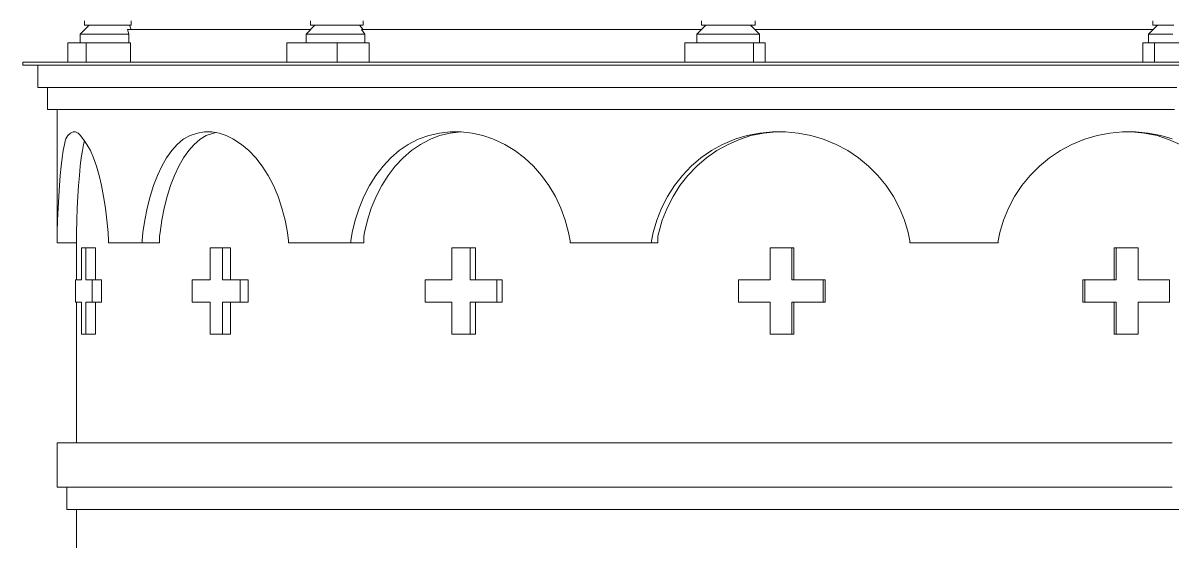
# Model space of a CAD drawing. Header units: millimetres. Extents: x -4890 to 184123, y 36 to 148549.
# Drawn here: x 83230 to 90980, y 128955 to 132454 of the extents above; entities that cross this region are included whole.
import ezdxf

# ---------------------------------------------------------------- set-up
doc = ezdxf.new("R2010")
doc.units = ezdxf.units.MM
doc.layers.add('Wall_Satelit', color=253, linetype='Continuous', lineweight=5)

msp = doc.modelspace()

# ---------------------------------------------------------------- linework, layer by layer
at = {"layer": 'Wall_Satelit'}
for p, q in [((83645.5, 132439), (83645.5, 132469)), ((83958.3, 132439), (83958.3, 132469)), ((85169.1, 132439), (85169.1, 132469)), ((85524.2, 132439), (85524.2, 132469)), ((87806, 132439), (87806, 132469)), ((88167.6, 132439), (88167.6, 132469)), ((90851.8, 132439), (90851.8, 132469)), ((83615.4, 132379), (83675.6, 132439)), ((83615.4, 132319), (83615.4, 132379)), ((83615.4, 132379), (83618.1, 132379)), ((83618.1, 132379), (83628.8, 132379)), ((83628.8, 132379), (83647.1, 132379)), ((83645.5, 132439), (83647.8, 132439)), ((83647.1, 132379), (83672.3, 132379)), ((83647.8, 132439), (83657, 132439)), ((83657, 132439), (83672.7, 132439)), ((83672.3, 132379), (83703.4, 132379)), ((83672.7, 132439), (83694.3, 132439)), ((83694.3, 132439), (83720.9, 132439)), ((83703.4, 132379), (83739.2, 132379)), ((83720.9, 132439), (83751.6, 132439)), ((83739.2, 132379), (83778.4, 132379)), ((83751.6, 132439), (83785.2, 132439)), ((83778.4, 132379), (83819.4, 132379)), ((83785.2, 132439), (83820.4, 132439)), ((83819.4, 132379), (83860.7, 132379)), ((83820.4, 132439), (83855.7, 132439)), ((83855.7, 132439), (83890, 132439)), ((83860.7, 132379), (83900.6, 132379)), ((83890, 132439), (83921.8, 132439)), ((83900.6, 132379), (83937.7, 132379)), ((83921.8, 132439), (83949.9, 132439)), ((83933.6, 132409), (84023.3, 132409)), ((83942.9, 132379), (83933.6, 132409)), ((83937.7, 132379), (83942.9, 132379)), ((83942.9, 132319), (83942.9, 132379)), ((83958.3, 132409), (83948, 132439)), ((83949.9, 132439), (83958.3, 132439)), ((84023.3, 132409), (84242.1, 132409)), ((84242.1, 132409), (84511.7, 132409)), ((84511.7, 132409), (84829.4, 132409)), ((84829.4, 132409), (85169.1, 132409)), ((85139.1, 132379), (85199.1, 132439)), ((85139.1, 132319), (85139.1, 132379)), ((85139.1, 132379), (85147.2, 132379)), ((85147.2, 132379), (85163, 132379)), ((85163, 132379), (85186, 132379)), ((85169.1, 132439), (85176.1, 132439)), ((85176.1, 132439), (85189.6, 132439)), ((85186, 132379), (85215.3, 132379)), ((85189.6, 132439), (85209.3, 132439)), ((85209.3, 132439), (85234.4, 132439)), ((85215.3, 132379), (85249.7, 132379)), ((85234.4, 132439), (85263.9, 132439)), ((85249.7, 132379), (85287.9, 132379)), ((85263.9, 132439), (85296.6, 132439)), ((85287.9, 132379), (85328.5, 132379)), ((85296.6, 132439), (85331.4, 132439)), ((85328.5, 132379), (85369.8, 132379)), ((85331.4, 132439), (85366.9, 132439)), ((85366.9, 132439), (85401.6, 132439)), ((85369.8, 132379), (85410.4, 132379)), ((85401.6, 132439), (85434.4, 132439)), ((85410.4, 132379), (85448.6, 132379)), ((85434.4, 132439), (85463.9, 132439)), ((85448.6, 132379), (85483, 132379)), ((85463.9, 132439), (85489, 132439)), ((85483, 132379), (85512.3, 132379)), ((85489, 132439), (85508.7, 132439)), ((85524.2, 132409), (85498.7, 132439)), ((85508.7, 132439), (85522.2, 132439)), ((85512.3, 132379), (85535.2, 132379)), ((85513.4, 132409), (85596.5, 132409)), ((85536.3, 132379), (85513.4, 132409)), ((85522.2, 132439), (85524.2, 132439)), ((85535.2, 132379), (85536.3, 132379)), ((85536.3, 132319), (85536.3, 132379)), ((85596.5, 132409), (86038.5, 132409)), ((86038.5, 132409), (86514, 132409)), ((86514, 132409), (87018.3, 132409)), ((87018.3, 132409), (87546.6, 132409)), ((87546.6, 132409), (87806, 132409)), ((87775.9, 132379), (87836.2, 132439)), ((87775.9, 132319), (87775.9, 132379)), ((87775.9, 132379), (87781.3, 132379)), ((87781.3, 132379), (87794.6, 132379)), ((87794.6, 132379), (87815.3, 132379)), ((87806, 132439), (87810.7, 132439)), ((87810.7, 132439), (87822.1, 132439)), ((87815.3, 132379), (87842.6, 132379)), ((87822.1, 132439), (87839.8, 132439)), ((87839.8, 132439), (87863.2, 132439)), ((87842.6, 132379), (87875.4, 132379)), ((87863.2, 132439), (87891.3, 132439)), ((87875.4, 132379), (87912.5, 132379)), ((87891.3, 132439), (87923.1, 132439)), ((87912.5, 132379), (87952.4, 132379)), ((87923.1, 132439), (87957.3, 132439)), ((87952.4, 132379), (87993.7, 132379)), ((87957.3, 132439), (87992.7, 132439)), ((87992.7, 132439), (88027.9, 132439)), ((87993.7, 132379), (88034.7, 132379)), ((88027.9, 132439), (88061.5, 132439)), ((88034.7, 132379), (88073.9, 132379)), ((88061.5, 132439), (88092.2, 132439)), ((88073.9, 132379), (88109.7, 132379)), ((88092.2, 132439), (88118.8, 132439)), ((88109.7, 132379), (88140.8, 132379)), ((88118.8, 132439), (88140.4, 132439)), ((88137.5, 132439), (88197.7, 132379)), ((88140.4, 132439), (88156.1, 132439)), ((88140.8, 132379), (88166, 132379)), ((88156.1, 132439), (88165.3, 132439)), ((88165.3, 132439), (88167.6, 132439)), ((88166, 132379), (88184.3, 132379)), ((88167.6, 132409), (88654.7, 132409)), ((88184.3, 132379), (88195, 132379)), ((88195, 132379), (88197.7, 132379)), ((88197.7, 132319), (88197.7, 132379)), ((88654.7, 132409), (89223.8, 132409)), ((89223.8, 132409), (89795.6, 132409)), ((89795.6, 132409), (90364.7, 132409)), ((90364.7, 132409), (90851.8, 132409)), ((90821.6, 132379), (90881.9, 132439)), ((90821.6, 132319), (90821.6, 132379)), ((90821.6, 132379), (90824.3, 132379)), ((90824.3, 132379), (90835, 132379)), ((90835, 132379), (90853.3, 132379)), ((90851.8, 132439), (90854.1, 132439)), ((90853.3, 132379), (90878.5, 132379)), ((90854.1, 132439), (90863.3, 132439)), ((90863.3, 132439), (90878.9, 132439)), ((90878.5, 132379), (90909.6, 132379)), ((90878.9, 132439), (90900.5, 132439)), ((90900.5, 132439), (90927.2, 132439)), ((90909.6, 132379), (90945.4, 132379)), ((90927.2, 132439), (90957.9, 132439)), ((90945.4, 132379), (90984.6, 132379)), ((90957.9, 132439), (90991.5, 132439)), ((83532.3, 132189), (83532.3, 132319)), ((83532.3, 132319), (83656.6, 132319)), ((83656.6, 132319), (83954.7, 132319)), ((83656.6, 132189), (83656.6, 132319)), ((83954.7, 132189), (83954.7, 132319)), ((85009.7, 132189), (85009.7, 132319)), ((85009.7, 132319), (85349.1, 132319)), ((85349.1, 132189), (85349.1, 132319)), ((85349.1, 132319), (85564, 132319)), ((85564, 132189), (85564, 132319)), ((87692.9, 132319), (88156.5, 132319)), ((87692.9, 132189), (87692.9, 132319)), ((88156.5, 132189), (88156.5, 132319)), ((88156.5, 132319), (88236, 132319)), ((88236, 132189), (88236, 132319)), ((90783.3, 132319), (90862.8, 132319)), ((90783.3, 132189), (90783.3, 132319)), ((90862.8, 132189), (90862.8, 132319)), ((90862.8, 132319), (91326.5, 132319)), ((83229.7, 132189), (83290.2, 132189)), ((83229.7, 132169), (83229.7, 132189)), ((83229.7, 132169), (83290.2, 132169)), ((83290.2, 132189), (83410.5, 132189)), ((83290.2, 132169), (83410.5, 132169)), ((83329.7, 132019), (83329.7, 132169)), ((83410.5, 132189), (83589.6, 132189)), ((83410.5, 132169), (83589.6, 132169)), ((83589.6, 132189), (83825.8, 132189)), ((83589.6, 132169), (83825.8, 132169)), ((83825.8, 132189), (84116.6, 132189)), ((83825.8, 132169), (84116.6, 132169)), ((84116.6, 132189), (84459.4, 132189)), ((84116.6, 132169), (84459.4, 132169)), ((84459.4, 132189), (84850.9, 132189)), ((84459.4, 132169), (84850.9, 132169)), ((84850.9, 132189), (85287.2, 132189)), ((84850.9, 132169), (85287.2, 132169)), ((85287.2, 132189), (85764.2, 132189)), ((85287.2, 132169), (85764.2, 132169)), ((85764.2, 132189), (86277.2, 132189)), ((85764.2, 132169), (86277.2, 132169)), ((86277.2, 132189), (86821.4, 132189)), ((86277.2, 132169), (86821.4, 132169)), ((86821.4, 132189), (87391.5, 132189)), ((86821.4, 132169), (87391.5, 132169)), ((87391.5, 132189), (87981.9, 132189)), ((87391.5, 132169), (87981.9, 132169)), ((87981.9, 132189), (88587.1, 132189)), ((87981.9, 132169), (88587.1, 132169)), ((88587.1, 132189), (89201.2, 132189)), ((88587.1, 132169), (89201.2, 132169)), ((89201.2, 132189), (89818.2, 132189)), ((89201.2, 132169), (89818.2, 132169)), ((89818.2, 132189), (90432.3, 132189)), ((89818.2, 132169), (90432.3, 132169)), ((90432.3, 132189), (91037.4, 132189)), ((90432.3, 132169), (91037.4, 132169)), ((83329.7, 132019), (83389.2, 132019)), ((83389.2, 132019), (83507.6, 132019)), ((83394.7, 131869), (83394.7, 132019)), ((83507.6, 132019), (83683.9, 132019)), ((83683.9, 132019), (83916.3, 132019)), ((83916.3, 132019), (84202.5, 132019)), ((84202.5, 132019), (84539.9, 132019)), ((84539.9, 132019), (84925.1, 132019)), ((84925.1, 132019), (85354.4, 132019)), ((85354.4, 132019), (85823.8, 132019)), ((85823.8, 132019), (86328.7, 132019)), ((86328.7, 132019), (86864.2, 132019)), ((86864.2, 132019), (87425.2, 132019)), ((87425.2, 132019), (88006.2, 132019)), ((88006.2, 132019), (88601.8, 132019)), ((88601.8, 132019), (89206.1, 132019)), ((89206.1, 132019), (89813.3, 132019)), ((89813.3, 132019), (90417.6, 132019)), ((90417.6, 132019), (91013.1, 132019)), ((83394.7, 131869), (83453.6, 131869)), ((83453.6, 131869), (83570.8, 131869)), ((83459.7, 130981.7), (83459.7, 131869)), ((83570.8, 131869), (83745.2, 131869)), ((83745.2, 131869), (83975.1, 131869)), ((83975.1, 131869), (84258.3, 131869)), ((84258.3, 131869), (84592.1, 131869)), ((84592.1, 131869), (84973.3, 131869)), ((84973.3, 131869), (85398.1, 131869)), ((85398.1, 131869), (85862.6, 131869)), ((85862.6, 131869), (86362.1, 131869)), ((86362.1, 131869), (86892, 131869)), ((86892, 131869), (87447.1, 131869)), ((87447.1, 131869), (88022.1, 131869)), ((88022.1, 131869), (88611.3, 131869)), ((88611.3, 131869), (89209.3, 131869)), ((89209.3, 131869), (89810.1, 131869)), ((89810.1, 131869), (90408, 131869)), ((90408, 131869), (90997.3, 131869)), ((83517.9, 131671.3), (83533.2, 131693.1)), ((83533.2, 131693.1), (83550.1, 131710.3)), ((83550.1, 131710.3), (83567.3, 131719)), ((83567.3, 131719), (83584.5, 131719)), ((83584.5, 131719), (83601.7, 131710.3)), ((83618.6, 131693.1), (83601.7, 131710.3)), ((83633.9, 131671.3), (83618.6, 131693.1)), ((84314.2, 131671.3), (84357.6, 131693.1)), ((84357.6, 131693.1), (84405.8, 131710.3)), ((84405.8, 131710.3), (84454.7, 131719)), ((84425.8, 131669.3), (84465.7, 131693.1)), ((84454.7, 131719), (84503.8, 131719)), ((84465.7, 131693.1), (84513.9, 131710.3)), ((84503.8, 131719), (84552.7, 131710.3)), ((84513.9, 131710.3), (84533.3, 131713.8)), ((84552.7, 131710.3), (84600.9, 131693.1)), ((84600.9, 131693.1), (84644.4, 131671.3)), ((85901.3, 131671.3), (85966.4, 131693.1)), ((85966.4, 131693.1), (86038.5, 131710.3)), ((85978.9, 131669.3), (86038.6, 131693.1)), ((86038.5, 131710.3), (86111.7, 131719)), ((86038.6, 131693.1), (86110.8, 131710.3)), ((86110.8, 131710.3), (86183.9, 131719)), ((86111.7, 131719), (86185.2, 131719)), ((86185.2, 131719), (86258.4, 131710.3)), ((86258.4, 131710.3), (86330.5, 131693.1)), ((86330.5, 131693.1), (86395.6, 131671.3)), ((88037.9, 131671.3), (88114.6, 131693.1)), ((88069.5, 131669.3), (88140, 131693.1)), ((88114.6, 131693.1), (88199.7, 131710.3)), ((88140, 131693.1), (88225.1, 131710.3)), ((88199.7, 131710.3), (88286, 131719)), ((88225.1, 131710.3), (88311.4, 131719)), ((88286, 131719), (88372.7, 131719)), ((88372.7, 131719), (88459.1, 131710.3)), ((88459.1, 131710.3), (88544.1, 131693.1)), ((88544.1, 131693.1), (88620.9, 131671.3)), ((90398.5, 131671.3), (90475.2, 131693.1)), ((90475.2, 131693.1), (90560.3, 131710.3)), ((90560.3, 131710.3), (90646.6, 131719)), ((90646.6, 131719), (90733.3, 131719)), ((90708, 131719), (90794.3, 131710.3)), ((90733.3, 131719), (90819.6, 131710.3)), ((90794.3, 131710.3), (90879.3, 131693.1)), ((90819.6, 131710.3), (90904.7, 131693.1)), ((90879.3, 131693.1), (90949.9, 131669.3)), ((90904.7, 131693.1), (90981.5, 131671.3)), ((83501, 131591.9), (83508.7, 131633.6)), ((83508.7, 131633.6), (83516.7, 131667.4)), ((83516.7, 131667.4), (83517.9, 131671.3)), ((83630.4, 131591.9), (83638.1, 131633.6)), ((83637.6, 131667.4), (83633.9, 131671.3)), ((83661.3, 131633.6), (83637.6, 131667.4)), ((83638.1, 131633.6), (83643.9, 131658.4)), ((83684, 131591.9), (83661.3, 131633.6)), ((84232.9, 131591.9), (84269.6, 131633.6)), ((84269.6, 131633.6), (84308.1, 131667.4)), ((84308.1, 131667.4), (84314.2, 131671.3)), ((84347.5, 131591.9), (84384.3, 131633.6)), ((84384.3, 131633.6), (84422.8, 131667.4)), ((84422.8, 131667.4), (84425.8, 131669.3)), ((84644.4, 131671.3), (84652.5, 131667.4)), ((84652.5, 131667.4), (84704.3, 131633.6)), ((84704.3, 131633.6), (84753.8, 131591.9)), ((85768.1, 131591.9), (85828.3, 131633.6)), ((85828.3, 131633.6), (85891.5, 131667.4)), ((85850.5, 131591.9), (85910.8, 131633.6)), ((85891.5, 131667.4), (85901.3, 131671.3)), ((85910.8, 131633.6), (85974, 131667.4)), ((85974, 131667.4), (85978.9, 131669.3)), ((86395.6, 131671.3), (86406.8, 131667.4)), ((86406.8, 131667.4), (86478.9, 131633.6)), ((86478.9, 131633.6), (86547.7, 131591.9)), ((87872.9, 131591.9), (87947.5, 131633.6)), ((87910.6, 131591.9), (87985.2, 131633.6)), ((87947.5, 131633.6), (88025.7, 131667.4)), ((87985.2, 131633.6), (88063.4, 131667.4)), ((88025.7, 131667.4), (88037.9, 131671.3)), ((88063.4, 131667.4), (88069.5, 131669.3)), ((88620.9, 131671.3), (88633.6, 131667.4)), ((88633.6, 131667.4), (88714.9, 131633.6)), ((88714.9, 131633.6), (88792.5, 131591.9)), ((90226.9, 131591.9), (90304.5, 131633.6)), ((90304.5, 131633.6), (90385.8, 131667.4)), ((90385.8, 131667.4), (90398.5, 131671.3)), ((90949.9, 131669.3), (90955.9, 131667.4)), ((90955.9, 131667.4), (91034.1, 131633.6)), ((83487.1, 131486.7), (83493.8, 131542.8)), ((83493.8, 131542.8), (83501, 131591.9)), ((83616.5, 131486.7), (83623.2, 131542.8)), ((83623.2, 131542.8), (83630.4, 131591.9)), ((83705.3, 131542.8), (83684, 131591.9)), ((83725.1, 131486.7), (83705.3, 131542.8)), ((84166, 131486.7), (84198.2, 131542.8)), ((84198.2, 131542.8), (84232.9, 131591.9)), ((84280.6, 131486.7), (84312.9, 131542.8)), ((84312.9, 131542.8), (84347.5, 131591.9)), ((84800.4, 131542.8), (84753.8, 131591.9)), ((84843.8, 131486.7), (84800.4, 131542.8)), ((85658.4, 131486.7), (85711.2, 131542.8)), ((85711.2, 131542.8), (85768.1, 131591.9)), ((85740.9, 131486.7), (85793.7, 131542.8)), ((85793.7, 131542.8), (85850.5, 131591.9)), ((86547.7, 131591.9), (86612.5, 131542.8)), ((86612.5, 131542.8), (86672.8, 131486.7)), ((87737.1, 131486.7), (87802.5, 131542.8)), ((87774.8, 131486.7), (87840.3, 131542.8)), ((87802.5, 131542.8), (87872.9, 131591.9)), ((87840.3, 131542.8), (87910.6, 131591.9)), ((88792.5, 131591.9), (88865.6, 131542.8)), ((88865.6, 131542.8), (88933.7, 131486.7)), ((90085.7, 131486.7), (90153.7, 131542.8)), ((90153.7, 131542.8), (90226.9, 131591.9)), ((83481, 131424.1), (83487.1, 131486.7)), ((83610.4, 131424.1), (83616.5, 131486.7)), ((83743.3, 131424.1), (83725.1, 131486.7)), ((84136.5, 131424.1), (84166, 131486.7)), ((84251.2, 131424.1), (84280.6, 131486.7)), ((84883.5, 131424.1), (84843.8, 131486.7)), ((85610.1, 131424.1), (85658.4, 131486.7)), ((85692.5, 131424.1), (85740.9, 131486.7)), ((86727.9, 131424.1), (86672.8, 131486.7)), ((87677.3, 131424.1), (87737.1, 131486.7)), ((87715, 131424.1), (87774.8, 131486.7)), ((88995.9, 131424.1), (88933.7, 131486.7)), ((90023.4, 131424.1), (90085.7, 131486.7)), ((83475.5, 131355.8), (83481, 131424.1)), ((83604.9, 131355.8), (83610.4, 131424.1)), ((83759.6, 131355.8), (83743.3, 131424.1)), ((84110.1, 131355.8), (84136.5, 131424.1)), ((84224.7, 131355.8), (84251.2, 131424.1)), ((84919.1, 131355.8), (84883.5, 131424.1)), ((85566.7, 131355.8), (85610.1, 131424.1)), ((85649.2, 131355.8), (85692.5, 131424.1)), ((86777.4, 131355.8), (86727.9, 131424.1)), ((87623.6, 131355.8), (87677.3, 131424.1)), ((87661.3, 131355.8), (87715, 131424.1)), ((89051.7, 131355.8), (88995.9, 131424.1)), ((89967.6, 131355.8), (90023.4, 131424.1)), ((83470.7, 131282.3), (83475.5, 131355.8)), ((83600.1, 131282.3), (83604.9, 131355.8)), ((83773.8, 131282.3), (83759.6, 131355.8)), ((84086.9, 131282.3), (84110.1, 131355.8)), ((84201.6, 131282.3), (84224.7, 131355.8)), ((84950.2, 131282.3), (84919.1, 131355.8)), ((85528.7, 131282.3), (85566.7, 131355.8)), ((85611.2, 131282.3), (85649.2, 131355.8)), ((86820.7, 131282.3), (86777.4, 131355.8)), ((87576.6, 131282.3), (87623.6, 131355.8)), ((87614.3, 131282.3), (87661.3, 131355.8)), ((89100.6, 131282.3), (89051.7, 131355.8)), ((89918.7, 131282.3), (89967.6, 131355.8)), ((83466.6, 131204.3), (83470.7, 131282.3)), ((83596, 131204.3), (83600.1, 131282.3)), ((83785.9, 131204.3), (83773.8, 131282.3)), ((84067.3, 131204.3), (84086.9, 131282.3)), ((84181.9, 131204.3), (84201.6, 131282.3)), ((84976.7, 131204.3), (84950.2, 131282.3)), ((85496.5, 131204.3), (85528.7, 131282.3)), ((85579, 131204.3), (85611.2, 131282.3)), ((86857.5, 131204.3), (86820.7, 131282.3)), ((87536.7, 131204.3), (87576.6, 131282.3)), ((87574.4, 131204.3), (87614.3, 131282.3)), ((89142.1, 131204.3), (89100.6, 131282.3)), ((89877.2, 131204.3), (89918.7, 131282.3)), ((83463.3, 131122.6), (83466.6, 131204.3)), ((83592.7, 131122.6), (83596, 131204.3)), ((83795.8, 131122.6), (83785.9, 131204.3)), ((84051.3, 131122.6), (84067.3, 131204.3)), ((84166, 131122.6), (84181.9, 131204.3)), ((84998.1, 131122.6), (84976.7, 131204.3)), ((85470.3, 131122.6), (85496.5, 131204.3)), ((85552.8, 131122.6), (85579, 131204.3)), ((86887.3, 131122.6), (86857.5, 131204.3)), ((87504.3, 131122.6), (87536.7, 131204.3)), ((87542, 131122.6), (87574.4, 131204.3)), ((89175.8, 131122.6), (89142.1, 131204.3)), ((89843.6, 131122.6), (89877.2, 131204.3)), ((83460.8, 131038), (83463.3, 131122.6)), ((83590.1, 131038), (83592.7, 131122.6)), ((83803.2, 131038), (83795.8, 131122.6)), ((84039.2, 131038), (84051.3, 131122.6)), ((84153.9, 131038), (84166, 131122.6)), ((85014.4, 131038), (84998.1, 131122.6)), ((85450.5, 131038), (85470.3, 131122.6)), ((85533, 131038), (85552.8, 131122.6)), ((86910, 131038), (86887.3, 131122.6)), ((87479.7, 131038), (87504.3, 131122.6)), ((87517.5, 131038), (87542, 131122.6)), ((89201.3, 131038), (89175.8, 131122.6)), ((89818, 131038), (89843.6, 131122.6)), ((83459.7, 130981.7), (83460.8, 131038)), ((83589.7, 131013.8), (83590.1, 131038)), ((83589.7, 130969), (83589.7, 131013.8)), ((83806.5, 130981.7), (83803.2, 131038)), ((84033.9, 130981.7), (84039.2, 131038)), ((84151.6, 131013.8), (84153.9, 131038)), ((84151.6, 130969), (84151.6, 131013.8)), ((85021.5, 130981.7), (85014.4, 131038)), ((85441.8, 130981.7), (85450.5, 131038)), ((85529.3, 131013.8), (85533, 131038)), ((85529.3, 130969), (85529.3, 131013.8)), ((86919.8, 130981.7), (86910, 131038)), ((87469, 130981.7), (87479.7, 131038)), ((87512.9, 131013.8), (87517.5, 131038)), ((87512.9, 130969), (87512.9, 131013.8)), ((89212.5, 130981.7), (89201.3, 131038)), ((89806.9, 130981.7), (89818, 131038)), ((83459.7, 130969), (83459.7, 130981.7)), ((83459.7, 130969), (83589.7, 130969)), ((83589.7, 130719.2), (83589.7, 130969)), ((83625, 130935), (83654.3, 130935)), ((83625, 130719.2), (83625, 130935)), ((83654.3, 130935), (83718.1, 130935)), ((83654.3, 130719.2), (83654.3, 130935)), ((83718.1, 130719.2), (83718.1, 130935)), ((83806.5, 130969), (83806.5, 130981.7)), ((83806.5, 130969), (84033.9, 130969)), ((84033.9, 130969), (84033.9, 130981.7)), ((84033.9, 130969), (84151.6, 130969)), ((84491.7, 130935), (84575, 130935)), ((84491.7, 130719.2), (84491.7, 130935)), ((84575, 130935), (84629, 130935)), ((84575, 130719.2), (84575, 130935)), ((84629, 130719.2), (84629, 130935)), ((85021.5, 130969), (85021.5, 130981.7)), ((85021.5, 130969), (85441.8, 130969)), ((85441.8, 130969), (85441.8, 130981.7)), ((85441.8, 130969), (85529.3, 130969)), ((86122.2, 130935), (86246.9, 130935)), ((86122.2, 130719.2), (86122.2, 130935)), ((86246.9, 130935), (86283.1, 130935)), ((86246.9, 130719.2), (86246.9, 130935)), ((86283.1, 130719.2), (86283.1, 130935)), ((86919.8, 130969), (86919.8, 130981.7)), ((86919.8, 130969), (87469, 130969)), ((87469, 130969), (87469, 130981.7)), ((87469, 130969), (87512.9, 130969)), ((88268.5, 130935), (88415.6, 130935)), ((88268.5, 130719.2), (88268.5, 130935)), ((88415.6, 130935), (88428.3, 130935)), ((88415.6, 130719.2), (88415.6, 130935)), ((88428.3, 130719.2), (88428.3, 130935)), ((89212.5, 130969), (89212.5, 130981.7)), ((89212.5, 130969), (89806.9, 130969)), ((89806.9, 130969), (89806.9, 130981.7)), ((90591, 130935), (90603.7, 130935)), ((90591, 130719.2), (90591, 130935)), ((90603.7, 130935), (90750.8, 130935)), ((90603.7, 130719.2), (90603.7, 130935)), ((90750.8, 130719.2), (90750.8, 130935)), ((83582.9, 130719.2), (83625, 130719.2)), ((83582.9, 130569.2), (83582.9, 130719.2)), ((83654.3, 130719.2), (83696.4, 130719.2)), ((83696.4, 130719.2), (83760.2, 130719.2)), ((83696.4, 130569.2), (83696.4, 130719.2)), ((83760.2, 130569.2), (83760.2, 130719.2)), ((84371.8, 130569.2), (84371.8, 130719.2)), ((84371.8, 130719.2), (84491.7, 130719.2)), ((84575, 130719.2), (84694.9, 130719.2)), ((84694.9, 130719.2), (84748.9, 130719.2)), ((84694.9, 130569.2), (84694.9, 130719.2)), ((84748.9, 130569.2), (84748.9, 130719.2)), ((85942.8, 130719.2), (86122.2, 130719.2)), ((85942.8, 130569.2), (85942.8, 130719.2)), ((86246.9, 130719.2), (86426.4, 130719.2)), ((86426.4, 130719.2), (86462.5, 130719.2)), ((86426.4, 130569.2), (86426.4, 130719.2)), ((86462.5, 130569.2), (86462.5, 130719.2)), ((88056.8, 130719.2), (88268.5, 130719.2)), ((88056.8, 130569.2), (88056.8, 130719.2)), ((88415.6, 130719.2), (88627.3, 130719.2)), ((88627.3, 130719.2), (88640, 130719.2)), ((88627.3, 130569.2), (88627.3, 130719.2)), ((88640, 130569.2), (88640, 130719.2)), ((90379.4, 130719.2), (90392, 130719.2)), ((90379.4, 130569.2), (90379.4, 130719.2)), ((90392, 130719.2), (90603.7, 130719.2)), ((90392, 130569.2), (90392, 130719.2)), ((90750.8, 130719.2), (90962.5, 130719.2)), ((90962.5, 130569.2), (90962.5, 130719.2)), ((83582.9, 130569.2), (83625, 130569.2)), ((83589.7, 129619), (83589.7, 130569.2)), ((83625, 130353.3), (83625, 130569.2)), ((83654.3, 130569.2), (83696.4, 130569.2)), ((83654.3, 130353.3), (83654.3, 130569.2)), ((83696.4, 130569.2), (83760.2, 130569.2)), ((83718.1, 130353.3), (83718.1, 130569.2)), ((84371.8, 130569.2), (84491.7, 130569.2)), ((84491.7, 130353.3), (84491.7, 130569.2)), ((84575, 130569.2), (84694.9, 130569.2)), ((84575, 130353.3), (84575, 130569.2)), ((84629, 130353.3), (84629, 130569.2)), ((84694.9, 130569.2), (84748.9, 130569.2)), ((85942.8, 130569.2), (86122.2, 130569.2)), ((86122.2, 130353.3), (86122.2, 130569.2)), ((86246.9, 130569.2), (86426.4, 130569.2)), ((86246.9, 130353.3), (86246.9, 130569.2)), ((86283.1, 130353.3), (86283.1, 130569.2)), ((86426.4, 130569.2), (86462.5, 130569.2)), ((88056.8, 130569.2), (88268.5, 130569.2)), ((88268.5, 130353.3), (88268.5, 130569.2)), ((88415.6, 130569.2), (88627.3, 130569.2)), ((88415.6, 130353.3), (88415.6, 130569.2)), ((88428.3, 130353.3), (88428.3, 130569.2)), ((88627.3, 130569.2), (88640, 130569.2)), ((90379.4, 130569.2), (90392, 130569.2)), ((90392, 130569.2), (90603.7, 130569.2)), ((90591, 130353.3), (90591, 130569.2)), ((90603.7, 130353.3), (90603.7, 130569.2)), ((90750.8, 130569.2), (90962.5, 130569.2)), ((90750.8, 130353.3), (90750.8, 130569.2)), ((83625, 130353.3), (83654.3, 130353.3)), ((83654.3, 130353.3), (83718.1, 130353.3)), ((84491.7, 130353.3), (84575, 130353.3)), ((84575, 130353.3), (84629, 130353.3)), ((86122.2, 130353.3), (86246.9, 130353.3)), ((86246.9, 130353.3), (86283.1, 130353.3)), ((88268.5, 130353.3), (88415.6, 130353.3)), ((88415.6, 130353.3), (88428.3, 130353.3)), ((90591, 130353.3), (90603.7, 130353.3)), ((90603.7, 130353.3), (90750.8, 130353.3)), ((83459.7, 129619), (83517.9, 129619)), ((83459.7, 129319), (83459.7, 129619)), ((83517.9, 129619), (83633.9, 129619)), ((83633.9, 129619), (83806.5, 129619)), ((83806.5, 129619), (84033.9, 129619)), ((84033.9, 129619), (84314.2, 129619)), ((84314.2, 129619), (84644.4, 129619)), ((84644.4, 129619), (85021.5, 129619)), ((85021.5, 129619), (85441.8, 129619)), ((85441.8, 129619), (85901.3, 129619)), ((85901.3, 129619), (86395.6, 129619)), ((86395.6, 129619), (86919.8, 129619)), ((86919.8, 129619), (87469, 129619)), ((87469, 129619), (88037.9, 129619)), ((88037.9, 129619), (88620.9, 129619)), ((88620.9, 129619), (89212.5, 129619)), ((89212.5, 129619), (89806.9, 129619)), ((89806.9, 129619), (90398.5, 129619)), ((90398.5, 129619), (90981.5, 129619)), ((83459.7, 129319), (83517.9, 129319)), ((83517.9, 129319), (83633.9, 129319)), ((83524.7, 129169), (83524.7, 129319)), ((83633.9, 129319), (83806.5, 129319)), ((83806.5, 129319), (84033.9, 129319)), ((84033.9, 129319), (84314.2, 129319)), ((84314.2, 129319), (84644.4, 129319)), ((84644.4, 129319), (85021.5, 129319)), ((85021.5, 129319), (85441.8, 129319)), ((85441.8, 129319), (85901.3, 129319)), ((85901.3, 129319), (86395.6, 129319)), ((86395.6, 129319), (86919.8, 129319)), ((86919.8, 129319), (87469, 129319)), ((87469, 129319), (88037.9, 129319)), ((88037.9, 129319), (88620.9, 129319)), ((88620.9, 129319), (89212.5, 129319)), ((89212.5, 129319), (89806.9, 129319)), ((89806.9, 129319), (90398.5, 129319)), ((90398.5, 129319), (90981.5, 129319)), ((83524.7, 129169), (83582.3, 129169)), ((83582.3, 129169), (83697, 129169)), ((83589.7, 128739), (83589.7, 129169)), ((83697, 129169), (83867.7, 129169)), ((83867.7, 129169), (84092.8, 129169)), ((84092.8, 129169), (84370, 129169)), ((84370, 129169), (84696.7, 129169)), ((84696.7, 129169), (85069.7, 129169)), ((85069.7, 129169), (85485.5, 129169)), ((85485.5, 129169), (85940.1, 129169)), ((85940.1, 129169), (86429.1, 129169)), ((86429.1, 129169), (86947.7, 129169)), ((86947.7, 129169), (87491, 129169)), ((87491, 129169), (88053.7, 129169)), ((88053.7, 129169), (88630.4, 129169)), ((88630.4, 129169), (89215.6, 129169)), ((89215.6, 129169), (89803.7, 129169)), ((89803.7, 129169), (90388.9, 129169)), ((90388.9, 129169), (90965.7, 129169)), ((90965.7, 129169), (91528.4, 129169))]:
    msp.add_line(p, q, dxfattribs=at)

doc.saveas('drawing.dxf')
